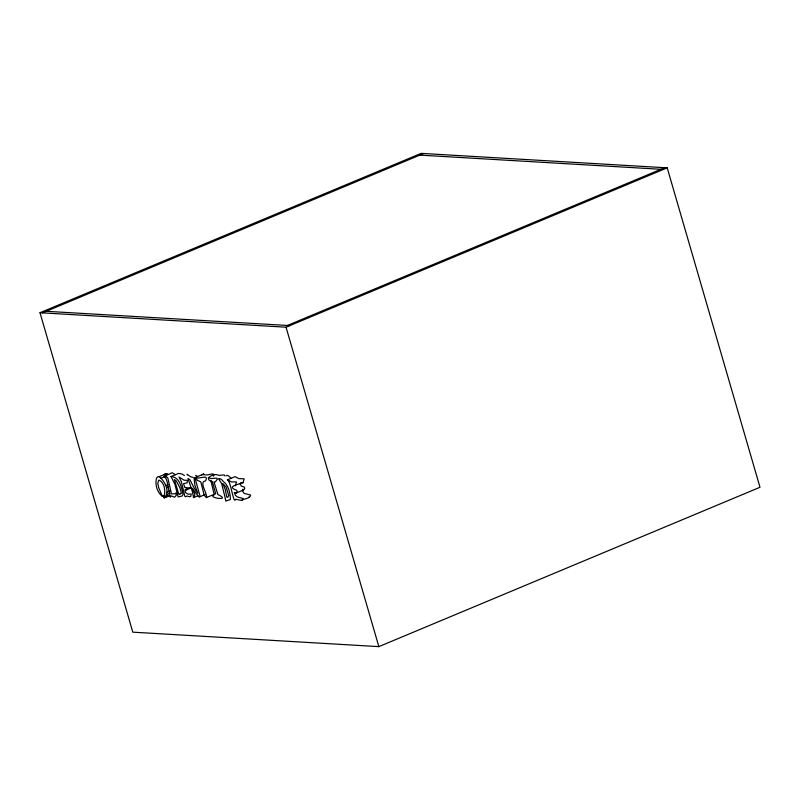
<?xml version="1.0" encoding="UTF-8"?>
<svg xmlns="http://www.w3.org/2000/svg" width="800" height="800" viewBox="0 0 800 800"><rect width="100%" height="100%" fill="white"/><g stroke="black" fill="none" stroke-linecap="round" stroke-linejoin="round"><path stroke-width="1.2" d="M169.69 495.64L164.24 497.91L163.83 497.51C165.53 491.69 165.22 483.84 159.51 480.24L158.72 480.28L157.77 483.41L158.76 487.88L162.3 496.28L164.48 495.37M164.24 497.91C170.59 491.9 164.94 481.16 159.15 476.67L157.61 476.85L156.52 478.14C154.87 484.5 157.06 492.29 162.3 496.28M213.4 476.25C216.06 470.69 205.79 477.39 203.59 473.98L194.05 478.1L194.9 485.37L197.85 493.33L194.38 488.48L189.87 479.63L188 478.5L192.45 491.81L193.53 497.59L197.89 495.77M235.39 485.84L236.52 481.96L231.3 481.84L227.43 479.83L235.05 476.64L238.93 478.65L244.14 478.78L243.01 482.66C238.25 484.59 225.74 486.5 236.8 490.32L237.12 491.6L236.04 493.09L234.25 492.44L235.41 495.35L237.38 496.96L243.28 498.58L241.64 500.46L235.58 499.24C233.57 505.66 230.75 480.37 227.43 479.83M193.53 497.59L194.89 494.77L192.39 488.4L198.73 496.78L199.62 496.86L200 496.04L195.34 479.19L194.35 477.8M164.14 476.47L165.13 475.96L167.8 477.87L171.52 493.9L175.14 493.79L176 492.88L176.33 495.26L174.61 497.2L171.33 495.92L170.24 497.21L167.18 481.88L165.79 478.12L164.14 476.47L172.12 472.73L175.43 474.68M236.04 493.09L243.66 489.9L244.75 488.41L244.42 487.14L241.27 486.08L240.03 483.49M185.04 489.86L186.27 489.95L186.81 487.69L184.8 487.48L183.54 483.7L187.18 482.8L187.39 480.33L184.05 480.18L179.01 477.02L181.4 481.82L184.86 496.34L185.44 496.8L187.16 495.99L189.52 496.8L190.87 496.23L191.19 493.94L188.53 494.2C183.18 493.07 184.41 487.39 190.48 487.58M164.14 474.95L165.23 473.66L167.72 474.09M224.95 475.96L224.23 474.93L219.03 475.35L215.87 474.51C208.88 475.35 205.11 479.82 212.33 481.53L215.66 493.58L213.82 495C207.33 497.93 232.25 501.19 217.9 494.58L213.99 481.88L215.31 481.97L217.47 478.99L216.61 478.12L211.4 478.54L208.24 477.7M201.67 474.91L202.43 474.7M241.64 500.46C243.75 498.64 250.82 498.51 250.62 495.06L244.18 493.4L242.38 490.96M40 312.73L421.15 153.37L667.2 167.84L760 487.27L378.85 646.63L132.8 632.16L40 312.73L286.04 327.2L667.2 167.84M42.46 312.88L423.61 153.52M287.4 325.47L664.74 167.69M159.15 476.67L166.77 473.49M161.06 478.25L166.5 475.97M171 476.56C179.83 476.93 181.61 487.73 183.04 494.56L182.08 496.04L178.12 496.91L174.87 484.18L171 476.56L178.63 473.37L182.17 474.1L184.43 475.49M165.71 485.6L167.89 484.68M166.45 487.77L168.63 486.86M167.01 492.16L170.28 490.79M166.68 494.64L169.95 493.27M163.83 497.51L168.19 495.69M165.21 497.1L169.56 495.27M186.27 489.95L191.71 487.67M199.62 496.86L205.07 494.58M206.55 497.58C207.51 493.54 198.64 481.61 205.35 480.99L205.77 480.46C209.11 473.73 198.01 479.69 195.68 477.61L197.2 480.19L200.79 481.89L204.16 495.15L206.33 497.57L214.17 494.4L210.81 480.35M243.01 482.66L240.5 482.9M195.62 475.32L197.5 476.44M419.8 155.11L660.93 169.29M46.27 311.29L289.86 325.61M226.38 475.59L226.21 475.58A7.24 3.49 67.3 0 1 230.84 478.23M248.53 497.21L249.26 497.27M193.08 477.22C191.38 478.48 185.46 472.35 187.34 474.87M242.53 489.3L243.66 489.9M203.52 474.81L203.59 473.98M286.04 327.2L378.85 646.63M225.4 498.84L225.82 501.06L230.39 499.55C230.2 493.14 228.78 485.54 223.22 481.42A7.24 3.49 67.3 0 0 218.59 478.77L221.69 483.68L225.4 498.84M228.68 495.56L227.72 497.26L226.74 497.07L225.26 489.5L222.75 483.55L226.16 487.08L228.68 495.56M180.18 493.79L179.22 494.58L178.65 493.73L174.38 479.52L176.34 481.03L179.96 487.87L181.39 493.35L180.18 493.79"/></g></svg>
